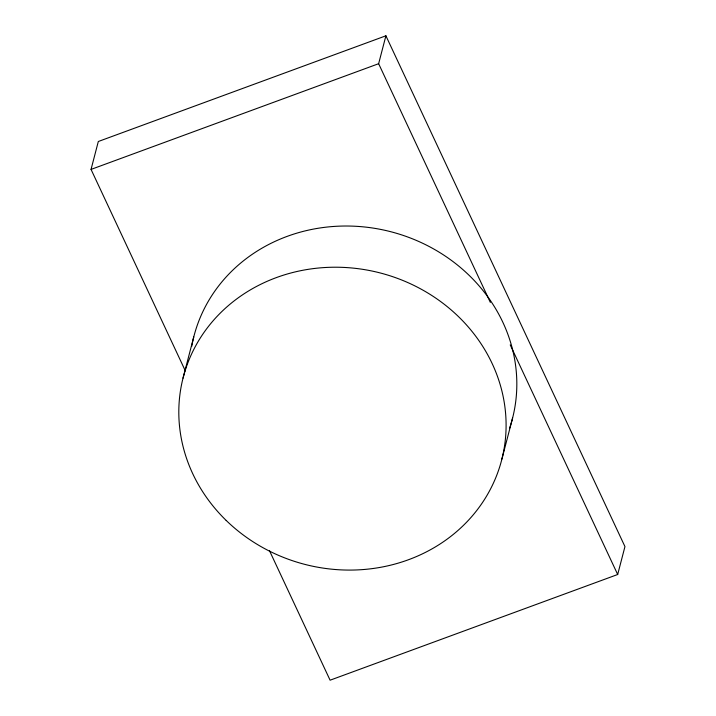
<?xml version="1.0" encoding="UTF-8"?>
<svg xmlns="http://www.w3.org/2000/svg" width="716" height="716" viewBox="0 0 716 716"><rect width="100%" height="100%" fill="white"/><g stroke="black" fill="none" stroke-linecap="round" stroke-linejoin="round"><path stroke-width="1.07" d="M185.247 370.691L91.048 169.406L98.316 141.5L385.906 35.8L624.952 546.594L617.684 574.5L330.094 680.2L269.502 550.729M183.028 378.155L193.75 336.968M490.353 302.421L378.639 63.706L385.906 35.8M501.889 459.135L512.611 417.947M91.048 169.406L378.639 63.706M510.231 344.897L617.684 574.5M191.709 346.419A164.492 150.503 14.6 0 1 390.632 231.68A164.492 150.503 14.6 0 1 509.577 428.257M226.184 520.442A164.492 150.503 14.6 0 0 500.314 464.845A164.492 150.503 14.6 0 0 300.863 270.657A164.492 150.503 14.6 0 0 226.184 520.442"/></g></svg>
